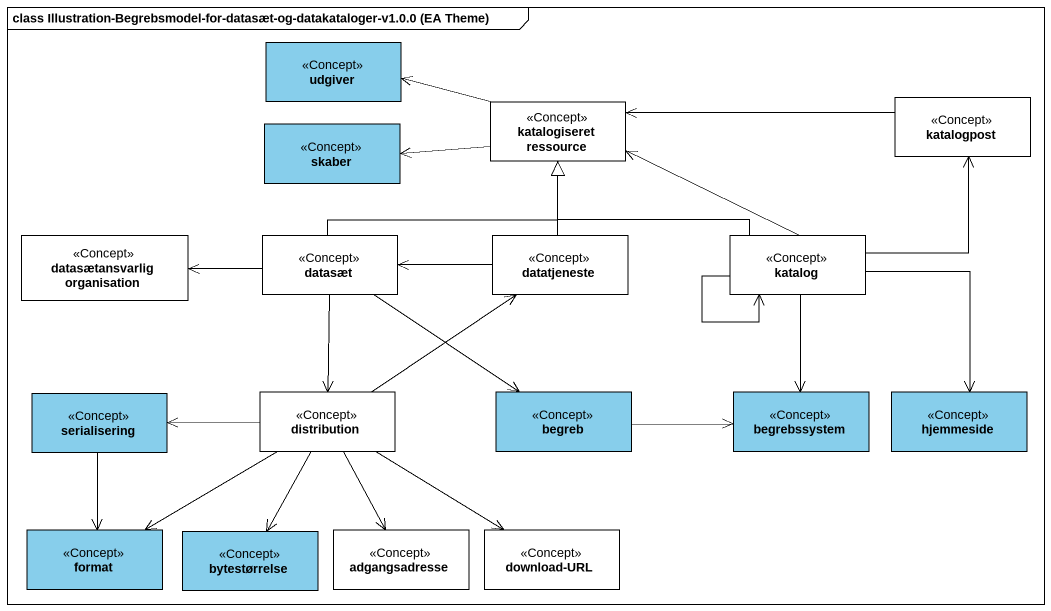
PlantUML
@startuml
mainframe class Illustration-Begrebsmodel-for-datasæt-og-datakataloger-v1.0.0 (EA Theme)
hide circle
hide empty members
class udgiver <<Concept>> #87CEEB
class "katalogiseret ressource" as katalogiseret_ressource <<Concept>>
class katalogpost <<Concept>>
class skaber <<Concept>> #87CEEB
class "datasætansvarlig organisation" as datasætansvarlig <<Concept>>
class datasæt <<Concept>>
class datatjeneste <<Concept>>
class katalog <<Concept>>
class serialisering <<Concept>> #87CEEB
class distribution <<Concept>>
class begreb <<Concept>> #87CEEB
class begrebssystem <<Concept>> #87CEEB
class hjemmeside <<Concept>> #87CEEB
class format <<Concept>> #87CEEB
class bytestørrelse <<Concept>> #87CEEB
class adgangsadresse <<Concept>>
class "download-URL" as download_URL <<Concept>>
katalogiseret_ressource -left-> udgiver
katalogiseret_ressource -left-> skaber
katalogpost -left-> katalogiseret_ressource
datasæt -right-|> katalogiseret_ressource
datasæt -left-> datasætansvarlig
datasæt --> distribution
datasæt --> begreb
datatjeneste -up-|> katalogiseret_ressource
datatjeneste -left-> datasæt
katalog -left-> katalogiseret_ressource
katalog -left-|> katalogiseret_ressource
katalog -up-> katalogpost
katalog --> katalog
katalog --> begrebssystem
katalog --> hjemmeside
serialisering --> format
distribution -up-> datatjeneste
distribution -left-> serialisering
distribution -left-> format
distribution --> bytestørrelse
distribution --> adgangsadresse
distribution --> download_URL
begreb -right-> begrebssystem
@enduml
